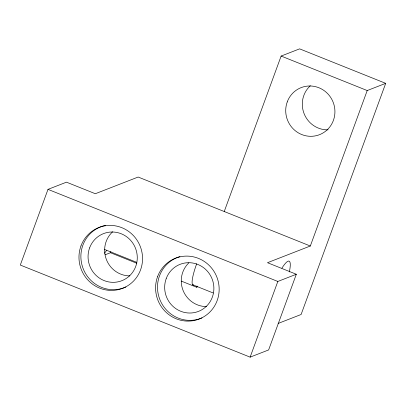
<?xml version="1.0" encoding="UTF-8"?>
<svg xmlns="http://www.w3.org/2000/svg" width="406" height="406" viewBox="0 0 406 406"><rect width="100%" height="100%" fill="white"/><g stroke="black" fill="none" stroke-linecap="round" stroke-linejoin="round"><path stroke-width="0.61" d="M310.321 246.011L138.162 177.036L95.324 193.723L66.482 182.172L47.994 189.374L20.3 265.057L250.137 357.143L268.625 349.942L296.319 274.258L267.483 262.702L310.321 246.011L367.212 90.548L385.7 83.347L301.11 314.493L278.115 323.45M105.184 254.775L110.462 252.72L110.894 251.537M181.32 281.104L196.545 287.204L196.976 286.022M224.239 211.521L281.13 56.058L299.618 48.857L385.7 83.347M250.137 357.143L277.831 281.459L296.319 274.258M196.545 287.204L197.702 286.758M281.13 56.058L367.212 90.548M47.994 189.374L277.831 281.459M104.52 249.441L136.797 262.372M192.637 284.748L213.175 292.975M110.462 252.72L136.817 263.276M129.869 275.872A25.263 24.507 68.7 0 1 106.413 259.612A25.263 24.507 68.7 0 1 112.675 231.76M206.481 306.571A25.263 24.507 68.7 0 1 183.136 290.584A25.263 24.507 68.7 0 1 188.856 262.855M125.916 286.991A32.632 31.658 68.7 0 1 83.895 270.381A32.632 31.658 68.7 0 1 98.886 227.593M99.419 227.35A32.632 31.658 68.7 0 1 105.611 225.33M201.99 317.918A32.632 31.658 68.7 0 1 160.263 300.526A32.632 31.658 68.7 0 1 176.031 258.043M176.569 257.81A32.632 31.658 68.7 0 1 179.914 256.607M281.921 268.153A32.632 5.867 -68.2 0 1 289.336 271.954M193.824 284.966A25.263 4.542 -68.2 0 1 196.671 263.788M106.626 250.294A32.632 5.867 -68.2 0 1 104.408 253.258M328.114 129.839A25.263 24.507 68.7 0 1 304.185 113.868A25.263 24.507 68.7 0 1 310.331 85.737M80.961 245.97A32.632 31.658 68.7 0 0 116.075 290.067A32.632 31.658 68.7 0 0 135.244 237.698A32.632 31.658 68.7 0 0 80.961 245.97M157.574 276.669A32.632 31.658 68.7 0 0 192.688 320.76A32.632 31.658 68.7 0 0 211.856 268.391A32.632 31.658 68.7 0 0 157.574 276.669M89.594 247.924A25.263 24.507 68.7 0 0 116.781 282.063A25.263 24.507 68.7 0 0 131.62 241.519A25.263 24.507 68.7 0 0 89.594 247.924M166.206 278.623A25.263 24.507 68.7 0 0 193.393 312.757A25.263 24.507 68.7 0 0 208.232 272.213A25.263 24.507 68.7 0 0 166.206 278.623M287.255 101.901A25.263 24.507 68.7 0 0 314.442 136.04A25.263 24.507 68.7 0 0 329.276 95.496A25.263 24.507 68.7 0 0 287.255 101.901"/></g></svg>
